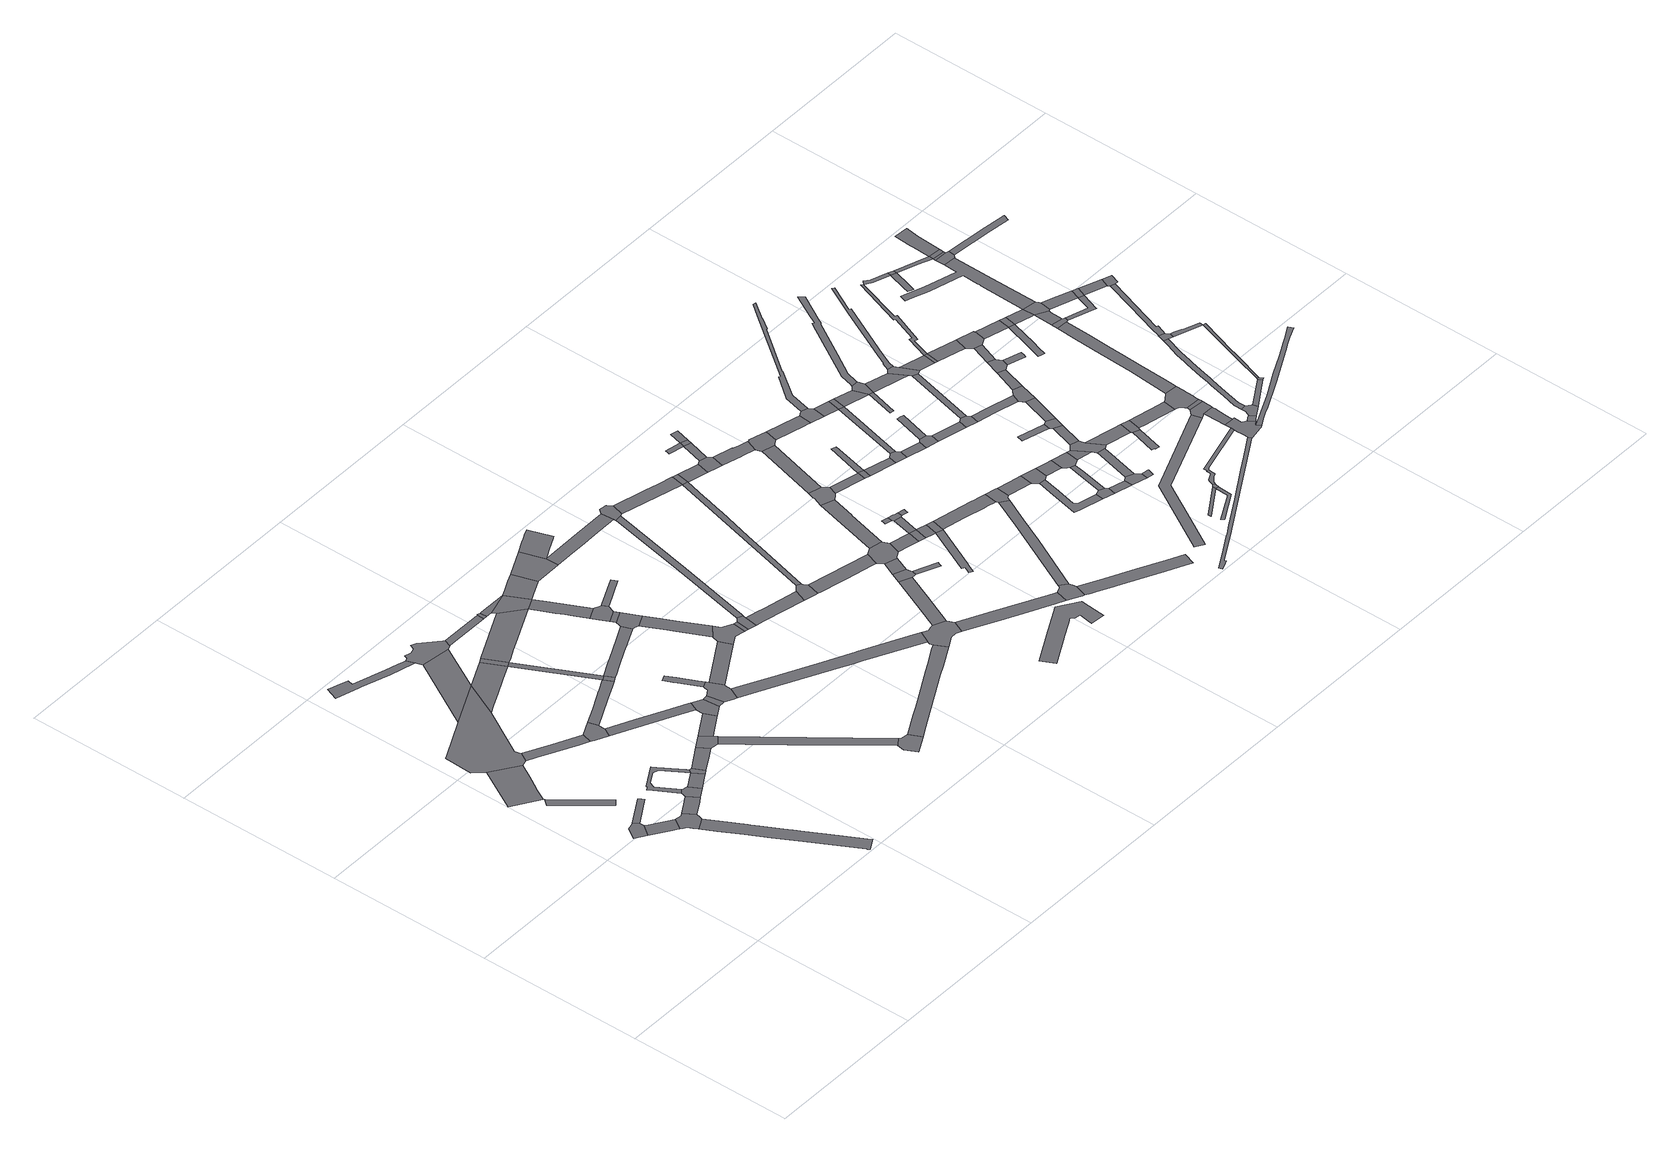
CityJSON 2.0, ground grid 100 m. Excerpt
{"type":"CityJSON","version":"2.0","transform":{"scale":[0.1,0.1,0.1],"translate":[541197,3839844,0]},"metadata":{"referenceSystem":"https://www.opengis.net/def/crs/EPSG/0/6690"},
"CityObjects":{
"road1":{"type":"Road","geometry":[{"type":"MultiSurface","lod":"1","boundaries":[[[0,1,2,3,4,5,6,7]]]}]},
"road2":{"type":"Road","attributes":{"RoadStructureAttribute.sectionType":"1"},"geometry":[{"type":"MultiSurface","lod":"1","boundaries":[[[8,9,10,6,5,11,12,13,14]]]}]},
"road3":{"type":"Road","geometry":[{"type":"MultiSurface","lod":"1","boundaries":[[[15,16,17,18,19,20,21]]]}]},
"road4":{"type":"Road","attributes":{"RoadStructureAttribute.sectionType":"1"},"geometry":[{"type":"MultiSurface","lod":"1","boundaries":[[[22,23,24,25,26]]]}]},
"road5":{"type":"Road","attributes":{"RoadStructureAttribute.sectionType":"1"},"geometry":[{"type":"MultiSurface","lod":"1","boundaries":[[[27,28,29,0,7]]]}]},
"road6":{"type":"Road","geometry":[{"type":"MultiSurface","lod":"1","boundaries":[[[30,31,32,14,13,33,34,35,36,37,38,39,40]]]}]},
"road7":{"type":"Road","attributes":{"RoadStructureAttribute.sectionType":"1"},"geometry":[{"type":"MultiSurface","lod":"1","boundaries":[[[41,42,43,44,45,46,47,48,49,50,51,37,36,52,53,54,55,56,57,58,59,60]]]}]},
"road8":{"type":"Road","attributes":{"RoadStructureAttribute.sectionType":"1"},"geometry":[{"type":"MultiSurface","lod":"1","boundaries":[[[61,62,63,30,40,64,65]]]}]},
"road9":{"type":"Road","attributes":{"RoadStructureAttribute.sectionType":"1"},"geometry":[{"type":"MultiSurface","lod":"1","boundaries":[[[66,67,68,69,70,15,21,71,72,73,74,75,76,77]]]}]},
"road10":{"type":"Road","geometry":[{"type":"MultiSurface","lod":"1","boundaries":[[[78,79,80,81,82,83,84,61,65,85,86]]]}]},
"road11":{"type":"Road","attributes":{"RoadStructureAttribute.sectionType":"1"},"geometry":[{"type":"MultiSurface","lod":"1","boundaries":[[[87,88,89,90,91,92,93,94,95,82,81,96,97,98,99,100,101,102]]]}]},
"road12":{"type":"Road","attributes":{"RoadStructureAttribute.sectionType":"1"},"geometry":[{"type":"MultiSurface","lod":"1","boundaries":[[[103,73,72,104,105,106,107,108]]]}]},
"road13":{"type":"Road","attributes":{"RoadStructureAttribute.sectionType":"1"},"geometry":[{"type":"MultiSurface","lod":"1","boundaries":[[[101,86,85,109,110,111]]]}]},
"road14":{"type":"Road","geometry":[{"type":"MultiSurface","lod":"1","boundaries":[[[102,101,111,112,113]]]}]},
"road15":{"type":"Road","attributes":{"RoadStructureAttribute.sectionType":"1"},"geometry":[{"type":"MultiSurface","lod":"1","boundaries":[[[114,115,116,117,118,119,120,121,122,123,124,125,126,127,128,129]]]}]},
"road16":{"type":"Road","geometry":[{"type":"MultiSurface","lod":"1","boundaries":[[[130,108,107,131,132,133,134,135,136]]]}]},
"road17":{"type":"Road","attributes":{"RoadStructureAttribute.sectionType":"1"},"geometry":[{"type":"MultiSurface","lod":"1","boundaries":[[[137,113,112,138,139]]]}]},
"road18":{"type":"Road","geometry":[{"type":"MultiSurface","lod":"1","boundaries":[[[140,67,66,141,142]]]}]},
"road19":{"type":"Road","attributes":{"RoadStructureAttribute.sectionType":"1"},"geometry":[{"type":"MultiSurface","lod":"1","boundaries":[[[143,66,77,144,145,146,147]]]}]},
"road20":{"type":"Road","geometry":[{"type":"MultiSurface","lod":"1","boundaries":[[[148,137,139,149,150,151,152,153]]]}]},
"road21":{"type":"Road","attributes":{"RoadStructureAttribute.sectionType":"1"},"geometry":[{"type":"MultiSurface","lod":"1","boundaries":[[[154,155,156,133,132,157,158,159,160,161]]]}]},
"road22":{"type":"Road","attributes":{"RoadStructureAttribute.sectionType":"1"},"geometry":[{"type":"MultiSurface","lod":"1","boundaries":[[[162,163,164,165,166,167,130,136,168,169,170,171]]]}]},
"road23":{"type":"Road","geometry":[{"type":"MultiSurface","lod":"1","boundaries":[[[172,173,174,175,176,129,128,140,142,177,178,179,180]]]}]},
"road24":{"type":"Road","attributes":{"RoadStructureAttribute.sectionType":"1"},"geometry":[{"type":"MultiSurface","lod":"1","boundaries":[[[181,182,183,148,153,184,185,186]]]}]},
"road25":{"type":"Road","geometry":[{"type":"MultiSurface","lod":"1","boundaries":[[[187,143,147,188]]]}]},
"road26":{"type":"Road","attributes":{"RoadStructureAttribute.sectionType":"1"},"geometry":[{"type":"MultiSurface","lod":"1","boundaries":[[[189,190,191,192,152,151,193,194,195,196,197,198,199]]]}]},
"road27":{"type":"Road","attributes":{"RoadStructureAttribute.sectionType":"1"},"geometry":[{"type":"MultiSurface","lod":"1","boundaries":[[[188,147,162,200]]]}]},
"road28":{"type":"Road","geometry":[{"type":"MultiSurface","lod":"1","boundaries":[[[161,160,181,186,201,202]]]}]},
"road29":{"type":"Road","geometry":[{"type":"MultiSurface","lod":"1","boundaries":[[[200,162,171,203]]]}]},
"road30":{"type":"Road","attributes":{"RoadStructureAttribute.sectionType":"1"},"geometry":[{"type":"MultiSurface","lod":"1","boundaries":[[[204,202,201,205]]]}]},
"road31":{"type":"Road","attributes":{"RoadStructureAttribute.sectionType":"1"},"geometry":[{"type":"MultiSurface","lod":"1","boundaries":[[[206,207,208,178,177,209,210,211]]]}]},
"road32":{"type":"Road","attributes":{"RoadStructureAttribute.sectionType":"1"},"geometry":[{"type":"MultiSurface","lod":"1","boundaries":[[[212,187,188,213,214,215,216,217,218]]]}]},
"road33":{"type":"Road","geometry":[{"type":"MultiSurface","lod":"1","boundaries":[[[219,220,221,222,223,204,205,224,225,226,227,228,229]]]}]},
"road34":{"type":"Road","attributes":{"RoadStructureAttribute.sectionType":"1"},"geometry":[{"type":"MultiSurface","lod":"1","boundaries":[[[230,231,232,233,234,235,236,221,220]]]}]},
"road35":{"type":"Road","geometry":[{"type":"MultiSurface","lod":"1","boundaries":[[[237,238,199,198,239,240,241,242,243]]]}]},
"road36":{"type":"Road","geometry":[{"type":"MultiSurface","lod":"1","boundaries":[[[244,211,210,245,246]]]}]},
"road37":{"type":"Road","attributes":{"RoadStructureAttribute.sectionType":"1"},"geometry":[{"type":"MultiSurface","lod":"1","boundaries":[[[247,248,249,250,251,200,203,252,253,254,255,256,257]]]}]},
"road38":{"type":"Road","attributes":{"RoadStructureAttribute.sectionType":"1"},"geometry":[{"type":"MultiSurface","lod":"1","boundaries":[[[258,246,245,259,260]]]}]},
"road39":{"type":"Road","attributes":{"RoadStructureAttribute.sectionType":"1"},"geometry":[{"type":"MultiSurface","lod":"1","boundaries":[[[261,229,228,262]]]}]},
"road40":{"type":"Road","geometry":[{"type":"MultiSurface","lod":"1","boundaries":[[[260,259,212,218,263]]]}]},
"road41":{"type":"Road","attributes":{"RoadStructureAttribute.sectionType":"1"},"geometry":[{"type":"MultiSurface","lod":"1","boundaries":[[[264,263,218,265,266,267,268,269,270]]]}]},
"road42":{"type":"Road","geometry":[{"type":"MultiSurface","lod":"1","boundaries":[[[271,270,269,272,273,274,275,276]]]}]},
"road43":{"type":"Road","attributes":{"RoadStructureAttribute.sectionType":"1"},"geometry":[{"type":"MultiSurface","lod":"1","boundaries":[[[274,273,277,278]]]}]},
"road44":{"type":"Road","geometry":[{"type":"MultiSurface","lod":"1","boundaries":[[[279,280,278,277,281,247,257,282,283,284]]]}]},
"road45":{"type":"Road","attributes":{"RoadStructureAttribute.sectionType":"1"},"geometry":[{"type":"MultiSurface","lod":"1","boundaries":[[[285,286,287,260,263,288,289]]]}]},
"road46":{"type":"Road","attributes":{"RoadStructureAttribute.sectionType":"1"},"geometry":[{"type":"MultiSurface","lod":"1","boundaries":[[[290,291,284,283,292,293,294,295,296]]]}]},
"road47":{"type":"Road","attributes":{"RoadStructureAttribute.sectionType":"1"},"geometry":[{"type":"MultiSurface","lod":"1","boundaries":[[[297,298,299,300,301,302,303,226,225,304,305,306,307,308,309,310]]]}]},
"road48":{"type":"Road","attributes":{"RoadStructureAttribute.sectionType":"1"},"geometry":[{"type":"MultiSurface","lod":"1","boundaries":[[[311,312,313,314,315,316,317,243,242,318,319,320,321]]]}]},
"road49":{"type":"Road","geometry":[{"type":"MultiSurface","lod":"1","boundaries":[[[322,296,295,261,262,323,324,325]]]}]},
"road50":{"type":"Road","attributes":{"RoadStructureAttribute.sectionType":"1"},"geometry":[{"type":"MultiSurface","lod":"1","boundaries":[[[326,327,328,329,330,276,275]]]}]},
"road51":{"type":"Road","attributes":{"RoadStructureAttribute.sectionType":"1"},"geometry":[{"type":"MultiSurface","lod":"1","boundaries":[[[325,324,331,332]]]}]},
"road52":{"type":"Road","geometry":[{"type":"MultiSurface","lod":"1","boundaries":[[[333,285,289,334,335]]]}]},
"road53":{"type":"Road","geometry":[{"type":"MultiSurface","lod":"1","boundaries":[[[336,337,332,331,338,339,340]]]}]},
"road54":{"type":"Road","attributes":{"RoadStructureAttribute.sectionType":"1"},"geometry":[{"type":"MultiSurface","lod":"1","boundaries":[[[341,342,343,344,333,335,345,346,347,348,349]]]}]},
"road55":{"type":"Road","attributes":{"RoadStructureAttribute.sectionType":"1"},"geometry":[{"type":"MultiSurface","lod":"1","boundaries":[[[350,351,352,339,338,353,354,355]]]}]},
"road56":{"type":"Road","attributes":{"RoadStructureAttribute.sectionType":"1"},"geometry":[{"type":"MultiSurface","lod":"1","boundaries":[[[356,357,358,359,360,361,362,336,340]]]}]},
"road57":{"type":"Road","attributes":{"RoadStructureAttribute.sectionType":"1"},"geometry":[{"type":"MultiSurface","lod":"1","boundaries":[[[363,364,365,335,334,366,367,368,369,370,371,372]]]}]},
"road58":{"type":"Road","geometry":[{"type":"MultiSurface","lod":"1","boundaries":[[[373,374,310,309,375,311,321,376,377,378,379,380,381,382]]]}]},
"road59":{"type":"Road","geometry":[{"type":"MultiSurface","lod":"1","boundaries":[[[383,355,354,384,385,386,387,388]]]}]},
"road60":{"type":"Road","attributes":{"RoadStructureAttribute.sectionType":"1"},"geometry":[{"type":"MultiSurface","lod":"1","boundaries":[[[389,390,382,381,391,392]]]}]},
"road61":{"type":"Road","geometry":[{"type":"MultiSurface","lod":"1","boundaries":[[[393,363,372,394,360,359,395,396,397,398,399,400]]]}]},
"road62":{"type":"Road","attributes":{"RoadStructureAttribute.sectionType":"1"},"geometry":[{"type":"MultiSurface","lod":"1","boundaries":[[[386,385,401,402,403,404,405,406,407,408,409,410,411,412]]]}]},
"road63":{"type":"Road","attributes":{"RoadStructureAttribute.sectionType":"1"},"geometry":[{"type":"MultiSurface","lod":"1","boundaries":[[[413,414,415,416,417,418,419,420,421,422,423,424,425,426,427,428]]]}]},
"road64":{"type":"Road","attributes":{"RoadStructureAttribute.sectionType":"1"},"geometry":[{"type":"MultiSurface","lod":"1","boundaries":[[[429,430,431,432,380,379,433,434,435,436,437,438]]]}]},
"road65":{"type":"Road","attributes":{"RoadStructureAttribute.sectionType":"1"},"geometry":[{"type":"MultiSurface","lod":"1","boundaries":[[[439,440,441,383,388,442,443,444,445,446,447,448]]]}]},
"road66":{"type":"Road","geometry":[{"type":"MultiSurface","lod":"1","boundaries":[[[449,389,392,450,451,452,453,454]]]}]},
"road67":{"type":"Road","attributes":{"RoadStructureAttribute.sectionType":"1"},"geometry":[{"type":"MultiSurface","lod":"1","boundaries":[[[455,449,454,456]]]}]},
"road68":{"type":"Road","attributes":{"RoadStructureAttribute.sectionType":"1"},"geometry":[{"type":"MultiSurface","lod":"1","boundaries":[[[457,458,459,397,396,460,461,439,462]]]}]},
"road69":{"type":"Road","geometry":[{"type":"MultiSurface","lod":"1","boundaries":[[[463,464,465,452,451]]]}]},
"road70":{"type":"Road","geometry":[{"type":"MultiSurface","lod":"1","boundaries":[[[466,412,411,455,456,467,468,469,470,471]]]}]},
"road71":{"type":"Road","geometry":[{"type":"MultiSurface","lod":"1","boundaries":[[[472,473,474,438,437,475,476,477,478,479,480,481]]]}]},
"road72":{"type":"Road","attributes":{"RoadStructureAttribute.sectionType":"1"},"geometry":[{"type":"MultiSurface","lod":"1","boundaries":[[[470,469,482,483,484]]]}]},
"road73":{"type":"Road","geometry":[{"type":"MultiSurface","lod":"1","boundaries":[[[485,462,439,448,486]]]}]},
"road74":{"type":"Road","attributes":{"RoadStructureAttribute.sectionType":"1"},"geometry":[{"type":"MultiSurface","lod":"1","boundaries":[[[487,466,471,488,489,490]]]}]},
"road75":{"type":"Road","attributes":{"RoadStructureAttribute.sectionType":"1"},"geometry":[{"type":"MultiSurface","lod":"1","boundaries":[[[491,492,493,494,495,496,497,498,499,500,501,502]]]}]},
"road76":{"type":"Road","geometry":[{"type":"MultiSurface","lod":"1","boundaries":[[[484,483,503,504,505]]]}]},
"road77":{"type":"Road","attributes":{"RoadStructureAttribute.sectionType":"1"},"geometry":[{"type":"MultiSurface","lod":"1","boundaries":[[[486,448,506,507,508]]]}]},
"road78":{"type":"Road","geometry":[{"type":"MultiSurface","lod":"1","boundaries":[[[509,510,511,512,513,514]]]}]},
"road79":{"type":"Road","attributes":{"RoadStructureAttribute.sectionType":"1"},"geometry":[{"type":"MultiSurface","lod":"1","boundaries":[[[515,505,504,516,491,517]]]}]},
"road80":{"type":"Road","attributes":{"RoadStructureAttribute.sectionType":"1"},"geometry":[{"type":"MultiSurface","lod":"1","boundaries":[[[518,484,505,519]]]}]},
"road81":{"type":"Road","geometry":[{"type":"MultiSurface","lod":"1","boundaries":[[[520,521,514,513,518,519,522,523,524]]]}]},
"road82":{"type":"Road","geometry":[{"type":"MultiSurface","lod":"1","boundaries":[[[517,491,502,525,526]]]}]},
"road83":{"type":"Road","geometry":[{"type":"MultiSurface","lod":"1","boundaries":[[[527,528,508,507,529,530,531,532,533]]]}]},
"road84":{"type":"Road","geometry":[{"type":"MultiSurface","lod":"1","boundaries":[[[534,535,536,537,538,487,490,539,540,541,542,543,544]]]}]},
"road85":{"type":"Road","geometry":[{"type":"MultiSurface","lod":"1","boundaries":[[[545,546,547,524,523]]]}]},
"road86":{"type":"Road","attributes":{"RoadStructureAttribute.sectionType":"1"},"geometry":[{"type":"MultiSurface","lod":"1","boundaries":[[[548,549,550,551,479,478,552,553,554,555,556,557,558,559,560]]]}]},
"road87":{"type":"Road","geometry":[{"type":"MultiSurface","lod":"1","boundaries":[[[561,562,563,564,565]]]}]},
"road88":{"type":"Road","attributes":{"RoadStructureAttribute.sectionType":"1"},"geometry":[{"type":"MultiSurface","lod":"1","boundaries":[[[564,566,527,533,567]]]}]},
"road89":{"type":"Road","attributes":{"RoadStructureAttribute.sectionType":"1"},"geometry":[{"type":"MultiSurface","lod":"1","boundaries":[[[568,569,472,481,570,571,572]]]}]},
"road90":{"type":"Road","geometry":[{"type":"MultiSurface","lod":"1","boundaries":[[[565,564,567,573]]]}]},
"road91":{"type":"Road","attributes":{"RoadStructureAttribute.sectionType":"1"},"geometry":[{"type":"MultiSurface","lod":"1","boundaries":[[[574,534,544,575]]]}]},
"road92":{"type":"Road","attributes":{"RoadStructureAttribute.sectionType":"1"},"geometry":[{"type":"MultiSurface","lod":"1","boundaries":[[[576,577,578,579,531,530,580,581,582,583,584]]]}]},
"road93":{"type":"Road","attributes":{"RoadStructureAttribute.sectionType":"1"},"geometry":[{"type":"MultiSurface","lod":"1","boundaries":[[[585,541,540,586,587]]]}]},
"road94":{"type":"Road","attributes":{"RoadStructureAttribute.sectionType":"1"},"geometry":[{"type":"MultiSurface","lod":"1","boundaries":[[[588,565,573,589]]]}]},
"road95":{"type":"Road","attributes":{"RoadStructureAttribute.sectionType":"1"},"geometry":[{"type":"MultiSurface","lod":"1","boundaries":[[[590,591,592,526,525,593,594,595,596,597,598]]]}]},
"road96":{"type":"Road","geometry":[{"type":"MultiSurface","lod":"1","boundaries":[[[587,586,599,600]]]}]},
"road97":{"type":"Road","geometry":[{"type":"MultiSurface","lod":"1","boundaries":[[[601,602,603,584,583,574,575,604,605,606]]]}]},
"road98":{"type":"Road","geometry":[{"type":"MultiSurface","lod":"1","boundaries":[[[607,608,609,610,587,600]]]}]},
"road99":{"type":"Road","attributes":{"RoadStructureAttribute.sectionType":"1"},"geometry":[{"type":"MultiSurface","lod":"1","boundaries":[[[600,599,611,612]]]}]},
"road100":{"type":"Road","geometry":[{"type":"MultiSurface","lod":"1","boundaries":[[[613,598,597,614,568,572,615,616,617,618]]]}]},
"road101":{"type":"Road","attributes":{"RoadStructureAttribute.sectionType":"1"},"geometry":[{"type":"MultiSurface","lod":"1","boundaries":[[[619,606,605,620,621,622,623]]]}]},
"road102":{"type":"Road","geometry":[{"type":"MultiSurface","lod":"1","boundaries":[[[624,625,612,611,626,627,628,629]]]}]},
"road103":{"type":"Road","attributes":{"RoadStructureAttribute.sectionType":"1"},"geometry":[{"type":"MultiSurface","lod":"1","boundaries":[[[630,618,617,631,632,633,634]]]}]},
"road104":{"type":"Road","attributes":{"RoadStructureAttribute.sectionType":"1"},"geometry":[{"type":"MultiSurface","lod":"1","boundaries":[[[635,636,637,638,639,640,641,642,643,644,645]]]}]},
"road105":{"type":"Road","attributes":{"RoadStructureAttribute.sectionType":"1"},"geometry":[{"type":"MultiSurface","lod":"1","boundaries":[[[627,626,646,647]]]}]},
"road106":{"type":"Road","geometry":[{"type":"MultiSurface","lod":"1","boundaries":[[[634,633,635,645,648,649]]]}]},
"road107":{"type":"Road","geometry":[{"type":"MultiSurface","lod":"1","boundaries":[[[650,651,623,622,652,653,654]]]}]},
"road108":{"type":"Road","attributes":{"RoadStructureAttribute.sectionType":"1"},"geometry":[{"type":"MultiSurface","lod":"1","boundaries":[[[655,624,629,656]]]}]},
"road109":{"type":"Road","geometry":[{"type":"MultiSurface","lod":"1","boundaries":[[[657,640,639,658,659,660]]]}]},
"road110":{"type":"Road","geometry":[{"type":"MultiSurface","lod":"1","boundaries":[[[661,647,646,662,663,664]]]}]},
"road111":{"type":"Road","attributes":{"RoadStructureAttribute.sectionType":"1"},"geometry":[{"type":"MultiSurface","lod":"1","boundaries":[[[653,652,655,665]]]}]},
"road112":{"type":"Road","attributes":{"RoadStructureAttribute.sectionType":"1"},"geometry":[{"type":"MultiSurface","lod":"1","boundaries":[[[666,649,648,667,668]]]}]},
"road113":{"type":"Road","attributes":{"RoadStructureAttribute.sectionType":"1"},"geometry":[{"type":"MultiSurface","lod":"1","boundaries":[[[659,658,669,670]]]}]},
"road114":{"type":"Road","attributes":{"RoadStructureAttribute.sectionType":"1"},"geometry":[{"type":"MultiSurface","lod":"1","boundaries":[[[671,672,657,660,673,674]]]}]},
"road115":{"type":"Road","geometry":[{"type":"MultiSurface","lod":"1","boundaries":[[[675,676,677,661,664]]]}]},
"road116":{"type":"Road","geometry":[{"type":"MultiSurface","lod":"1","boundaries":[[[665,655,656,678]]]}]},
"road117":{"type":"Road","attributes":{"RoadStructureAttribute.sectionType":"1"},"geometry":[{"type":"MultiSurface","lod":"1","boundaries":[[[663,662,679,680]]]}]},
"road118":{"type":"Road","geometry":[{"type":"MultiSurface","lod":"1","boundaries":[[[681,682,683,684]]]}]},
"road119":{"type":"Road","attributes":{"RoadStructureAttribute.sectionType":"1"},"geometry":[{"type":"MultiSurface","lod":"1","boundaries":[[[684,685,686,687,688,689]]]}]},
"road120":{"type":"Road","geometry":[{"type":"MultiSurface","lod":"1","boundaries":[[[668,667,690,671,674,691,692]]]}]},
"road121":{"type":"Road","geometry":[{"type":"MultiSurface","lod":"1","boundaries":[[[693,670,669,694,695,696,697]]]}]},
"road122":{"type":"Road","attributes":{"RoadStructureAttribute.sectionType":"1"},"geometry":[{"type":"MultiSurface","lod":"1","boundaries":[[[698,699,700,701,702,703,704,705,706,707,708,709,710,711,712,713,714,715,716,717]]]}]},
"road123":{"type":"Road","attributes":{"RoadStructureAttribute.sectionType":"1"},"geometry":[{"type":"MultiSurface","lod":"1","boundaries":[[[678,656,718,719,720]]]}]},
"road124":{"type":"Road","geometry":[{"type":"MultiSurface","lod":"1","boundaries":[[[719,721,722,723]]]}]},
"road125":{"type":"Road","geometry":[{"type":"MultiSurface","lod":"1","boundaries":[[[724,725,726,727,696,695]]]}]},
"road126":{"type":"Road","attributes":{"RoadStructureAttribute.sectionType":"1"},"geometry":[{"type":"MultiSurface","lod":"1","boundaries":[[[728,729,693,697,730,731,732]]]}]},
"road127":{"type":"Road","geometry":[{"type":"MultiSurface","lod":"1","boundaries":[[[733,734,692,691,735,736,737]]]}]},
"road128":{"type":"Road","geometry":[{"type":"MultiSurface","lod":"1","boundaries":[[[738,739,680,679,740,741,742]]]}]},
"road129":{"type":"Road","attributes":{"RoadStructureAttribute.sectionType":"1"},"geometry":[{"type":"MultiSurface","lod":"1","boundaries":[[[743,744,745,746,747,748,749,750]]]}]},
"road130":{"type":"Road","geometry":[{"type":"MultiSurface","lod":"1","boundaries":[[[751,681,684,689,752]]]}]},
"road131":{"type":"Road","geometry":[{"type":"MultiSurface","lod":"1","boundaries":[[[753,754,720,719,723,755]]]}]},
"road132":{"type":"Road","geometry":[{"type":"MultiSurface","lod":"1","boundaries":[[[756,757,758,759]]]}]},
"road133":{"type":"Road","geometry":[{"type":"MultiSurface","lod":"1","boundaries":[[[760,737,736,761,728,732,762,763,764]]]}]},
"road134":{"type":"Road","attributes":{"RoadStructureAttribute.sectionType":"1"},"geometry":[{"type":"MultiSurface","lod":"1","boundaries":[[[765,766,767,768,769,770,650,654,771,772,773,774,775,776,777,778,779,780]]]}]},
"road135":{"type":"Road","attributes":{"RoadStructureAttribute.sectionType":"1"},"geometry":[{"type":"MultiSurface","lod":"1","boundaries":[[[781,760,764,782]]]}]},
"road136":{"type":"Road","attributes":{"RoadStructureAttribute.sectionType":"1"},"geometry":[{"type":"MultiSurface","lod":"1","boundaries":[[[783,784,738,742,785]]]}]},
"road137":{"type":"Road","attributes":{"RoadStructureAttribute.sectionType":"1"},"geometry":[{"type":"MultiSurface","lod":"1","boundaries":[[[786,787,755,723,788,789,790,791,792]]]}]},
"road138":{"type":"Road","attributes":{"RoadStructureAttribute.sectionType":"1"},"geometry":[{"type":"MultiSurface","lod":"1","boundaries":[[[793,741,740,794,795,796]]]}]},
"road139":{"type":"Road","geometry":[{"type":"MultiSurface","lod":"1","boundaries":[[[797,759,758,781,782,798]]]}]},
"road140":{"type":"Road","attributes":{"RoadStructureAttribute.sectionType":"1"},"geometry":[{"type":"MultiSurface","lod":"1","boundaries":[[[799,800,763,762,801,802]]]}]},
"road141":{"type":"Road","geometry":[{"type":"MultiSurface","lod":"1","boundaries":[[[803,804,805,806,807,808,809]]]}]},
"road142":{"type":"Road","attributes":{"RoadStructureAttribute.sectionType":"1"},"geometry":[{"type":"MultiSurface","lod":"1","boundaries":[[[810,797,798,811]]]}]},
"road143":{"type":"Road","geometry":[{"type":"MultiSurface","lod":"1","boundaries":[[[812,792,791,783,785,813,814,815,816,817,818]]]}]},
"road144":{"type":"Road","attributes":{"RoadStructureAttribute.sectionType":"1"},"geometry":[{"type":"MultiSurface","lod":"1","boundaries":[[[819,820,821,822,823,824,825,826,827,828,751,752,829,830,831,832,833,834,835]]]}]},
"road145":{"type":"Road","geometry":[{"type":"MultiSurface","lod":"1","boundaries":[[[802,801,836,803,809,837,838,839]]]}]},
"road146":{"type":"Road","geometry":[{"type":"MultiSurface","lod":"1","boundaries":[[[840,841,842,796,795,843,844,810,811,845]]]}]},
"road147":{"type":"Road","attributes":{"RoadStructureAttribute.sectionType":"1"},"geometry":[{"type":"MultiSurface","lod":"1","boundaries":[[[846,847,848,849,850,851,852,853,854,754,753,855,856,857,858,859,860,861,862,863,864]]]}]},
"road148":{"type":"Road","attributes":{"RoadStructureAttribute.sectionType":"1"},"geometry":[{"type":"MultiSurface","lod":"1","boundaries":[[[865,816,815,866,867]]]}]},
"road149":{"type":"Road","attributes":{"RoadStructureAttribute.sectionType":"1"},"geometry":[{"type":"MultiSurface","lod":"1","boundaries":[[[868,840,845,869]]]}]},
"road150":{"type":"Road","geometry":[{"type":"MultiSurface","lod":"1","boundaries":[[[867,866,870,871]]]}]},
"road151":{"type":"Road","attributes":{"RoadStructureAttribute.sectionType":"1"},"geometry":[{"type":"MultiSurface","lod":"1","boundaries":[[[872,873,839,838,874,875,876,877]]]}]},
"road152":{"type":"Road","attributes":{"RoadStructureAttribute.sectionType":"1"},"geometry":[{"type":"MultiSurface","lod":"1","boundaries":[[[878,879,880,881,882,883,884,812,818,885,886,887,888,889,890,891]]]}]},
"road153":{"type":"Road","geometry":[{"type":"MultiSurface","lod":"1","boundaries":[[[892,868,869,893,894,895]]]}]},
"road154":{"type":"Road","attributes":{"RoadStructureAttribute.sectionType":"1"},"geometry":[{"type":"MultiSurface","lod":"1","boundaries":[[[896,871,870,897,898]]]}]},
"road155":{"type":"Road","geometry":[{"type":"MultiSurface","lod":"1","boundaries":[[[899,819,835,900,901,902,698,717,903,904,905,906,907,908,909,910,911,912,913,914,915,916]]]}]},
"road156":{"type":"Road","attributes":{"RoadStructureAttribute.sectionType":"1"},"geometry":[{"type":"MultiSurface","lod":"1","boundaries":[[[917,892,895,918]]]}]},
"road157":{"type":"Road","attributes":{"RoadStructureAttribute.sectionType":"1"},"geometry":[{"type":"MultiSurface","lod":"1","boundaries":[[[919,920,899,916,921,922,923]]]}]},
"road158":{"type":"Road","geometry":[{"type":"MultiSurface","lod":"1","boundaries":[[[924,925,743,750,926,927,919,923,928,929]]]}]},
"road159":{"type":"Road","geometry":[{"type":"MultiSurface","lod":"1","boundaries":[[[930,931,932,894,893]]]}]},
"road160":{"type":"Road","attributes":{"RoadStructureAttribute.sectionType":"1"},"geometry":[{"type":"MultiSurface","lod":"1","boundaries":[[[933,924,929,934,935]]]}]},
"road161":{"type":"Road","geometry":[{"type":"MultiSurface","lod":"1","boundaries":[[[936,937,877,876,938,939,933,935,940,941,942,943,944]]]}]},
"road162":{"type":"Road","attributes":{"RoadStructureAttribute.sectionType":"1"},"geometry":[{"type":"MultiSurface","lod":"1","boundaries":[[[945,946,912,911,947,948]]]}]},
"road163":{"type":"Road","attributes":{"RoadStructureAttribute.sectionType":"1"},"geometry":[{"type":"MultiSurface","lod":"1","boundaries":[[[949,950,951,952,953,867,871,954,955,956,957,958]]]}]},
"road164":{"type":"Road","geometry":[{"type":"MultiSurface","lod":"1","boundaries":[[[959,960,898,897,961,962,917,918,963,964,965,966]]]}]},
"road165":{"type":"Road","geometry":[{"type":"MultiSurface","lod":"1","boundaries":[[[967,968,969,970,945,948,971,972]]]}]},
"road166":{"type":"Road","attributes":{"RoadStructureAttribute.sectionType":"1"},"geometry":[{"type":"MultiSurface","lod":"1","boundaries":[[[973,974,975,976,977,978,979,980,981]]]}]},
"road167":{"type":"Road","attributes":{"RoadStructureAttribute.sectionType":"1"},"geometry":[{"type":"MultiSurface","lod":"1","boundaries":[[[966,965,973,982]]]}]},
"road168":{"type":"Road","attributes":{"RoadStructureAttribute.sectionType":"1"},"geometry":[{"type":"MultiSurface","lod":"1","boundaries":[[[983,984,985,986,987,936,944,988,989,990,991,992,993,994,995]]]}]},
"road169":{"type":"Road","attributes":{"RoadStructureAttribute.sectionType":"1"},"geometry":[{"type":"MultiSurface","lod":"1","boundaries":[[[996,972,971,997,998]]]}]},
"road170":{"type":"Road","geometry":[{"type":"MultiSurface","lod":"1","boundaries":[[[982,973,981,999]]]}]},
"road171":{"type":"Road","attributes":{"RoadStructureAttribute.sectionType":"1"},"geometry":[{"type":"MultiSurface","lod":"1","boundaries":[[[1000,1001,1002,1003,1004,1005,1006,1007,1008,1009,1010,969,968,1011,1012,1013,1014,1015,1016,1017,1018,1019]]]}]},
"road172":{"type":"Road","attributes":{"RoadStructureAttribute.sectionType":"1"},"geometry":[{"type":"MultiSurface","lod":"1","boundaries":[[[1020,1021,958,1022,1023,1024,1025,1026]]]}]},
"road173":{"type":"Road","attributes":{"RoadStructureAttribute.sectionType":"1"},"geometry":[{"type":"MultiSurface","lod":"1","boundaries":[[[999,981,1027,1028,1029,1030]]]}]},
"road174":{"type":"Road","geometry":[{"type":"MultiSurface","lod":"1","boundaries":[[[1025,1031,1032,1033,1034,1035,1036]]]}]},
"road175":{"type":"Road","attributes":{"RoadStructureAttribute.sectionType":"1"},"geometry":[{"type":"MultiSurface","lod":"1","boundaries":[[[1037,1038,1039,1040,1041,1042,1043,1044,1045,1046,1047,1048,1049,1030,1050,1051,1052,1053,1054]]]}]},
"road176":{"type":"Road","geometry":[{"type":"MultiSurface","lod":"1","boundaries":[[[1055,996,998,1056,1057]]]}]},
"road177":{"type":"Road","geometry":[{"type":"MultiSurface","lod":"1","boundaries":[[[1058,983,995,1059,1060,1061,1062]]]}]},
"road178":{"type":"Road","attributes":{"RoadStructureAttribute.sectionType":"1"},"geometry":[{"type":"MultiSurface","lod":"1","boundaries":[[[1029,1063,1058,1062,1064,1065,1066,1067]]]}]},
"road179":{"type":"Road","geometry":[{"type":"MultiSurface","lod":"1","boundaries":[[[1026,1025,1036,1068]]]}]},
"road180":{"type":"Road","attributes":{"RoadStructureAttribute.sectionType":"1"},"geometry":[{"type":"MultiSurface","lod":"1","boundaries":[[[1069,1070,1071,1072,1073,1074,1075,1076,1077,908,907,1078,1079,1080,1081,1082,1083,1084,1085,1086]]]}]},
"road181":{"type":"Road","geometry":[{"type":"MultiSurface","lod":"1","boundaries":[[[1030,1029,1067,1087,1088,1089,1090,1091,1092,1050]]]}]},
"road182":{"type":"Road","geometry":[{"type":"MultiSurface","lod":"1","boundaries":[[[1093,1000,1019,1094,1095,1096]]]}]},
"road183":{"type":"Road","attributes":{"RoadStructureAttribute.sectionType":"1"},"geometry":[{"type":"MultiSurface","lod":"1","boundaries":[[[1097,1068,1036,1098,1099,1100]]]}]},
"road184":{"type":"Road","attributes":{"RoadStructureAttribute.sectionType":"1"},"geometry":[{"type":"MultiSurface","lod":"1","boundaries":[[[1101,1102,1060,1059,1103,1104,1105]]]}]},
"road185":{"type":"Road","attributes":{"RoadStructureAttribute.sectionType":"1"},"geometry":[{"type":"MultiSurface","lod":"1","boundaries":[[[1106,1107,1108,1109,1110,1055,1057,1111,1112,1113,1114,1115,1116]]]}]},
"road186":{"type":"Road","attributes":{"RoadStructureAttribute.sectionType":"1"},"geometry":[{"type":"MultiSurface","lod":"1","boundaries":[[[1117,1090,1089,1118,1101,1119]]]}]},
"road187":{"type":"Road","attributes":{"RoadStructureAttribute.sectionType":"1"},"geometry":[{"type":"MultiSurface","lod":"1","boundaries":[[[1120,1121,1122,1095,1094,1123,1106,1124]]]}]},
"road188":{"type":"Road","attributes":{"RoadStructureAttribute.sectionType":"1"},"geometry":[{"type":"MultiSurface","lod":"1","boundaries":[[[1125,1126,1127,1128,1093,1096,1129,1130,1131,1132]]]}]},
"road189":{"type":"Road","geometry":[{"type":"MultiSurface","lod":"1","boundaries":[[[1133,1054,1053,1134,1135,1136]]]}]},
"road190":{"type":"Road","geometry":[{"type":"MultiSurface","lod":"1","boundaries":[[[1099,1133,1136,1137]]]}]},
"road191":{"type":"Road","geometry":[{"type":"MultiSurface","lod":"1","boundaries":[[[1119,1101,1105,1138]]]}]},
"road192":{"type":"Road","attributes":{"RoadStructureAttribute.sectionType":"1"},"geometry":[{"type":"MultiSurface","lod":"1","boundaries":[[[1100,1099,1137,1139]]]}]},
"road193":{"type":"Road","attributes":{"RoadStructureAttribute.sectionType":"1"},"geometry":[{"type":"MultiSurface","lod":"1","boundaries":[[[1140,1141,1142,1143,1144,1145,1100,1139,1146,1147,1148,1149,1150]]]}]},
"road194":{"type":"Road","attributes":{"RoadStructureAttribute.sectionType":"1"},"geometry":[{"type":"MultiSurface","lod":"1","boundaries":[[[1138,1105,1151,1152,1153]]]}]},
"road195":{"type":"Road","geometry":[{"type":"MultiSurface","lod":"1","boundaries":[[[1153,1152,1125,1132,1154,1155]]]}]},
"road196":{"type":"Road","attributes":{"RoadStructureAttribute.sectionType":"1"},"geometry":[{"type":"MultiSurface","lod":"1","boundaries":[[[1156,1135,1134,1157,1158,1159]]]}]}
},
"vertices":[
[308,1088,0],[301,1084,0],[295,1083,0],[266,1076,0],[222,1008,0],[286,966,0],[334,1031,0],[336,1059,0],
[443,958,0],[421,974,0],[345,1023,0],[399,892,0],[416,881,0],[431,871,0],[474,937,0],
[147,1923,0],[4,1665,0],[164,1563,0],[207,1642,0],[210,1647,0],[258,1730,0],[306,1814,0],
[365,1244,0],[383,1259,0],[401,1273,0],[170,1556,0],[140,1519,0],
[498,1158,0],[489,1174,0],[479,1190,0],
[533,942,0],[516,932,0],[476,937,0],[447,860,0],[464,849,0],[479,821,0],[493,796,0],[563,834,0],[571,861,0],[574,874,0],[574,875,0],
[990,60,0],[981,76,0],[878,264,0],[867,284,0],[823,363,0],[793,417,0],[770,460,0],[709,569,0],[685,612,0],[679,623,0],[638,698,0],[539,710,0],[609,584,0],[677,462,0],[757,317,0],[876,104,0],[917,26,0],[919,21,0],[926,9,0],[996,49,0],
[647,1012,0],[644,1010,0],[595,979,0],[660,927,0],[690,946,0],
[625,2418,0],[358,2287,0],[128,2171,0],[99,2157,0],[91,1985,0],[344,1827,0],[345,1826,0],[375,1882,0],[374,1885,0],[366,1921,0],[407,1992,0],[524,2204,0],
[714,1052,0],[713,1053,0],[683,1059,0],[679,1060,0],[655,1043,0],[656,1040,0],[652,1027,0],[752,985,0],[715,1052,0],
[815,1144,0],[815,1145,0],[729,1273,0],[714,1297,0],[582,1218,0],[586,1211,0],[563,1199,0],[567,1192,0],[568,1190,0],[603,1184,0],[615,1220,0],[685,1261,0],[720,1250,0],[795,1134,0],[810,1109,0],[825,1130,0],
[532,1803,0],[400,1799,0],[438,1781,0],[620,1692,0],[673,1667,0],[690,1727,0],
[823,1029,0],[836,1037,0],[850,1046,0],
[875,1061,0],[840,1126,0],
[527,2816,0],[523,2817,0],[446,2840,0],[255,2899,0],[248,2901,0],[256,2934,0],[226,2943,0],[135,2973,0],[107,2896,0],[242,2856,0],[259,2851,0],[429,2798,0],[498,2778,0],[571,2761,0],[583,2758,0],[565,2805,0],
[782,1771,0],[696,1655,0],[772,1619,0],[798,1673,0],[799,1684,0],[800,1702,0],[801,1714,0],
[982,1215,0],[973,1121,0],[1023,1151,0],
[597,2716,0],[626,2420,0],[775,2694,0],
[797,2504,0],[573,2228,0],[658,2270,0],[767,2324,0],[863,2372,0],
[1059,1264,0],[1024,1150,0],[1060,1147,0],[1074,1145,0],[1121,1183,0],[1107,1201,0],
[1227,1463,0],[1111,1521,0],[954,1597,0],[889,1563,0],[1106,1456,0],[1200,1409,0],[1214,1402,0],[1237,1458,0],
[1091,1926,0],[1087,1924,0],[1009,1885,0],[1005,1883,0],[969,1865,0],[879,1819,0],[871,1749,0],[988,1807,0],[1086,1855,0],[1119,1872,0],
[675,2863,0],[664,2834,0],[632,2822,0],[591,2833,0],[584,2811,0],[800,2704,0],[815,2746,0],[810,2756,0],[708,2848,0],
[1212,1358,0],[1192,1346,0],[1094,1285,0],[1146,1227,0],[1232,1280,0],[1244,1287,0],
[827,2519,0],[893,2387,0],
[1403,826,0],[1372,866,0],[1255,1013,0],[1240,1032,0],[1164,1032,0],[1179,1013,0],[1297,863,0],[1340,810,0],[1404,729,0],[1652,420,0],[1698,457,0],
[1119,1940,0],
[1311,1329,0],[1300,1427,0],
[1147,1886,0],
[1333,1431,0],[1354,1331,0],
[1070,2747,0],[1016,2747,0],[826,2748,0],[808,2705,0],[1078,2705,0],[1078,2747,0],
[1153,2682,0],[896,2388,0],[923,2401,0],[982,2431,0],[1032,2455,0],[1203,2540,0],[1282,2578,0],
[1419,1496,0],[1414,1505,0],[1377,1487,0],[1375,1474,0],[1372,1455,0],[1398,1309,0],[1420,1299,0],[1454,1369,0],[1455,1412,0],[1460,1415,0],[1423,1487,0],
[1396,1542,0],[1346,1643,0],[1317,1701,0],[1300,1692,0],[1282,1684,0],[1307,1632,0],[1310,1625,0],
[1724,441,0],[1708,443,0],[1649,406,0],[1643,375,0],[1683,305,0],[1789,364,0],[1753,436,0],
[1081,2752,0],[1100,2705,0],[1100,2747,0],
[1478,2121,0],[1391,2079,0],[1245,2003,0],[1237,2001,0],[1208,1986,0],[1161,1893,0],[1230,1928,0],[1336,1982,0],[1380,2002,0],[1392,2008,0],[1502,2063,0],
[1112,2747,0],[1139,2705,0],[1281,2745,0],
[1704,1660,0],[1736,1583,0],
[1353,2613,0],
[1386,2544,0],[1325,2490,0],[1346,2447,0],[1369,2402,0],[1388,2362,0],[1425,2286,0],[1496,2321,0],
[1539,2303,0],[1448,2241,0],[1472,2192,0],[1543,2226,0],[1559,2269,0],[1540,2304,0],
[1487,2159,0],[1559,2195,0],
[1595,2122,0],[1574,2164,0],[1481,2132,0],[1515,2060,0],[1540,2054,0],[1611,2089,0],
[1436,2821,0],[1384,2796,0],[1319,2763,0],[1385,2628,0],[1485,2676,0],
[1699,1913,0],[1652,2005,0],[1564,2004,0],[1607,1919,0],[1628,1877,0],[1714,1703,0],[1778,1758,0],
[2385,911,0],[2120,1041,0],[2094,1054,0],[2089,1056,0],[1896,1151,0],[1656,1269,0],[1505,1344,0],[1470,1274,0],[1590,1215,0],[1944,1039,0],[2000,1011,0],[2054,985,0],[2385,821,0],[2420,894,0],
[2384,785,0],[2356,770,0],[2246,708,0],[2200,682,0],[1992,567,0],[1944,541,0],[1891,512,0],[1835,390,0],[2222,604,0],[2285,638,0],[2423,714,0],
[1799,1717,0],[1789,1616,0],[1852,1603,0],[1863,1684,0],
[1569,2274,0],[1745,2360,0],[1737,2377,0],[1728,2393,0],[1549,2308,0],
[1875,1598,0],[1886,1680,0],
[1600,2902,0],[1649,2679,0],[1648,2758,0],
[1909,1702,0],[1902,1695,0],[1927,1587,0],[1938,1668,0],[1942,1687,0],
[1762,2981,0],[1729,2966,0],[1693,2948,0],[1669,2936,0],[1736,2802,0],[1740,2804,0],[1743,2805,0],[1796,2832,0],[1810,2839,0],
[2057,1641,0],[2015,1651,0],[1968,1661,0],[1979,1576,0],[2234,1520,0],[2263,1596,0],
[1945,1699,0],[2045,2153,0],[2151,2669,0],[2152,2674,0],[2112,2671,0],[2007,2165,0],[1910,1706,0],
[2104,2763,0],[1969,2761,0],[1930,2761,0],[1790,2681,0],[1847,2681,0],[1898,2682,0],[1926,2682,0],[1977,2683,0],[2090,2685,0],[2108,2685,0],
[2482,880,0],[2459,875,0],[2377,802,0],[2488,750,0],[2494,751,0],[2527,753,0],[2557,738,0],[2591,810,0],[2574,852,0],[2501,883,0],
[2300,1626,0],[2305,1505,0],[2321,1501,0],[2344,1582,0],[2330,1607,0],[2325,1615,0],
[2657,1237,0],[2573,1046,0],[2659,1046,0],[2729,1206,0],
[2124,2792,0],[2111,2673,0],[2162,2680,0],[2169,2680,0],[2188,2755,0],[2187,2756,0],[2180,2768,0],[2169,2785,0],
[2342,1497,0],[2463,1470,0],[2507,1460,0],[2513,1459,0],[2531,1455,0],[2536,1454,0],[2548,1452,0],[2567,1448,0],[2586,1443,0],[2589,1443,0],[2695,1420,0],[2725,1498,0],
[3127,322,0],[3135,411,0],[3014,489,0],[2852,402,0],[2842,396,0],[2630,282,0],[2674,200,0],[2858,300,0],[2862,303,0],[2960,356,0],[2994,375,0],[3012,354,0],[3047,349,0],[3037,287,0],[3033,261,0],[3121,253,0],
[3102,557,0],[3070,573,0],[2762,725,0],[2626,792,0],[2618,708,0],[2754,640,0],[2898,569,0],[3033,503,0],[3089,476,0],[3109,554,0],
[2547,2584,0],[2301,1631,0],[2301,1628,0],[2404,1913,0],[2446,2069,0],[2505,2289,0],[2517,2337,0],[2532,2394,0],[2545,2443,0],[2579,2577,0],
[2684,1300,0],[2753,1208,0],[2757,1208,0],[2766,1237,0],[2764,1238,0],[2756,1269,0],
[2720,1383,0],[2796,1360,0],
[2479,2684,0],[2474,2685,0],[2387,2706,0],[2459,2606,0],[2544,2585,0],[2560,2664,0],
[2892,1147,0],[2898,1162,0],[2904,1177,0],
[2766,1520,0],[2800,1368,0],[2812,1375,0],[2838,1390,0],[2862,1466,0],[2846,1506,0],
[3155,583,0],[3148,567,0],[3131,562,0],[3099,471,0],[3123,459,0],[3172,435,0],[3183,430,0],[3208,506,0],[3204,530,0],[3200,550,0],
[2905,1374,0],[2969,1360,0],[2987,1439,0],
[2573,2661,0],[2593,2656,0],
[2871,1933,0],[2911,1757,0],[2912,1760,0],[2950,1904,0],
[3078,1335,0],[2947,1059,0],[2945,1055,0],[2956,1049,0],[2963,1045,0],[2943,1005,0],[2954,999,0],[2964,993,0],[2964,994,0],[2986,1041,0],[2991,1050,0],[3120,1321,0],
[2999,1353,0],[3013,1350,0],[3031,1429,0],
[2584,2576,0],[2702,2546,0],[2722,2624,0],
[2974,1610,0],[2971,1596,0],[2967,1581,0],[3006,1572,0],[3010,1572,0],[3013,1601,0],
[3048,1425,0],[3060,1339,0],[3096,1415,0],
[3016,1562,0],[3061,1552,0],
[3058,1591,0],[3047,1594,0],[3063,1553,0],[3071,1558,0],[3076,1587,0],
[3122,1326,0],[3140,1405,0],
[2749,2637,0],[2744,2635,0],[2756,2532,0],[2792,2523,0],[2811,2601,0],[2794,2626,0],[2793,2627,0],
[2904,2039,0],[2898,2017,0],[2897,2012,0],[2893,1999,0],[2891,1990,0],[2978,1924,0],[2992,1933,0],[3011,1986,0],[2997,2001,0],[2996,2003,0],[2982,2018,0],
[3110,1549,0],[3113,1563,0],[3117,1578,0],
[3668,279,0],[3511,356,0],[3349,435,0],[3209,506,0],[3215,414,0],[3237,403,0],[3333,355,0],[3367,339,0],[3506,271,0],[3590,229,0],[3689,180,0],[3733,159,0],[3760,234,0],
[2698,2822,0],[2694,2807,0],[2691,2792,0],[2785,2772,0],[2793,2803,0],
[2784,2768,0],[2829,2761,0],
[3471,1238,0],[3382,1054,0],[3367,887,0],[3446,1054,0],[3518,1205,0],
[2837,2791,0],
[3009,2436,0],[3088,2416,0],
[2973,2556,0],[2942,2564,0],[2932,2567,0],[2932,2572,0],[2914,2492,0],[2922,2490,0],[2994,2472,0],[2996,2469,0],[3024,2542,0],
[3187,1945,0],[3177,1891,0],[3189,1945,0],
[2815,2886,0],[2860,2874,0],
[3428,1341,0],[3412,1344,0],[3384,1352,0],[3261,1296,0],[3390,1267,0],[3411,1263,0],[3451,1254,0],[3462,1252,0],[3473,1331,0],
[3212,1882,0],[3224,1936,0],
[3080,2534,0],[3035,2545,0],[3033,2539,0],[3097,2422,0],[3124,2440,0],[3143,2518,0],
[3279,2163,0],[3264,2168,0],[3249,2173,0],[3249,2172,0],
[3373,1845,0],[3385,1894,0],
[3541,1317,0],[3465,1247,0],[3524,1219,0],[3526,1224,0],[3543,1235,0],[3551,1314,0],
[3329,2471,0],[3310,2393,0],[3321,2390,0],[3341,2385,0],[3350,2465,0],
[3414,1915,0],[3413,1914,0],[3445,1829,0],[3457,1880,0],[3444,1905,0],[3445,1906,0],
[3631,1297,0],[3556,1232,0],[3561,1231,0],[3690,1203,0],[3702,1281,0],
[3718,1168,0],[3692,1057,0],[3653,885,0],[3690,876,0],[3829,840,0],[3837,889,0],[3823,892,0],[3723,915,0],[3707,937,0],[3735,1057,0],[3759,1164,0],
[3567,1801,0],[3579,1853,0],
[3787,1181,0],[3799,1260,0],
[3381,2478,0],[3362,2470,0],[3425,2364,0],[3439,2443,0],[3422,2469,0],
[3518,2341,0],[3550,2333,0],
[3869,899,0],[3903,821,0],[3912,869,0],[3900,885,0],
[3598,1868,0],[3644,1783,0],[3656,1836,0],[3641,1859,0],
[3531,2420,0],
[3862,1246,0],[3887,1160,0],[3898,1238,0],
[4013,793,0],[4012,844,0],
[3915,1127,0],[3901,1059,0],[3935,1059,0],[3947,1118,0],
[3691,2050,0],[3670,2056,0],[3648,2061,0],
[3563,2412,0],
[3821,1743,0],[3833,1796,0],
[4264,463,0],[4075,339,0],[4077,322,0],[4264,444,0],
[4260,361,0],[4088,267,0],[4101,252,0],[4275,351,0],[4281,439,0],
[3905,1138,0],[3985,1139,0],[3996,1217,0],
[4038,860,0],[4070,778,0],[4104,770,0],[4110,812,0],[4085,840,0],
[4679,572,0],[4629,540,0],[4546,489,0],[4456,435,0],[4257,313,0],[4079,205,0],[4020,169,0],[4004,160,0],[3879,87,0],[3787,33,0],[3793,11,0],[3835,31,0],[3853,39,0],[3851,49,0],[3870,60,0],[4020,149,0],[4206,261,0],[4440,402,0],[4641,523,0],[4688,552,0],
[3553,2332,0],[3707,2294,0],[3677,2384,0],
[3663,2119,0],[3687,2113,0],[3731,2288,0],
[4143,761,0],[4151,782,0],[4158,802,0],[4155,803,0],
[4095,1091,0],[4088,1061,0],[4140,1061,0],[4145,1081,0],[4145,1083,0],
[4009,1214,0],[4008,1214,0],[4010,1134,0],[4081,1118,0],[4021,1212,0],
[3860,1809,0],[3859,1809,0],[3894,1726,0],[3906,1777,0],[3893,1800,0],
[4633,909,0],[4092,684,0],[4016,551,0],[3834,234,0],[3885,204,0],[4017,432,0],[4135,637,0],[4650,851,0],
[4278,474,0],[4289,464,0],
[3744,2405,0],[3702,2402,0],[3756,2363,0],
[3931,1488,0],[3921,1450,0],[4085,1407,0],[4095,1446,0],
[4053,1241,0],[4094,1093,0],[4172,1097,0],[4117,1191,0],[4106,1225,0],
[3880,3209,0],[3826,3136,0],[3527,2736,0],[3518,2743,0],[3414,2606,0],[3413,2605,0],[3421,2470,0],[3453,2595,0],[3454,2600,0],[3565,2752,0],[3562,2753,0],[3771,3032,0],[3775,3030,0],[3823,3098,0],[3821,3099,0],[3898,3206,0],
[4099,1391,0],[4150,1368,0],
[3961,2215,0],[3961,2212,0],[3992,2201,0],
[3766,2361,0],[3760,2362,0],[3746,2284,0],[3887,2248,0],[3905,2244,0],[3951,2232,0],[3897,2327,0],
[4004,1755,0],[4004,1701,0],[4152,1667,0],[4171,1717,0],
[4118,1455,0],[4170,1432,0],
[4303,1151,0],[4120,1191,0],[4328,1063,0],[4346,1142,0],
[4334,1053,0],[4290,893,0],[4309,887,0],[4307,882,0],[4309,881,0],[4331,875,0],[4376,1037,0],
[4172,1632,0],[4226,1616,0],
[3922,2347,0],[3996,2203,0],[3999,2205,0],[4020,2215,0],[3970,2310,0],[3969,2311,0],[3956,2337,0],
[4682,685,0],[4360,594,0],[4342,589,0],[4345,564,0],[4337,563,0],[4338,557,0],[4338,544,0],[4335,534,0],[4293,514,0],[4286,501,0],[4298,484,0],[4313,499,0],[4331,512,0],[4350,519,0],[4355,564,0],[4365,574,0],[4682,662,0],
[4330,1060,0],[4378,1047,0],[4380,1052,0],[4397,1130,0],
[4203,1745,0],[4188,1732,0],[4184,1728,0],[4161,1651,0],[4163,1647,0],[4260,1728,0],
[4070,3068,0],[3992,2921,0],[3972,2882,0],[3966,2870,0],[3956,2877,0],[3948,2863,0],[3728,2495,0],[3705,2413,0],[3704,2411,0],[3747,2415,0],[3747,2417,0],[3766,2486,0],[3845,2616,0],[3980,2845,0],[3982,2843,0],[3985,2840,0],[3993,2854,0],[3994,2857,0],[4095,3039,0],
[3998,2303,0],[4113,2191,0],[4127,2271,0],
[4255,1891,0],[4304,1874,0],
[4131,2187,0],[4145,2266,0],
[4538,1099,0],[4446,1119,0],[4429,1041,0],[4458,1035,0],[4610,1002,0],[4622,1081,0],
[4233,2975,0],[4131,2779,0],[3996,2502,0],[3971,2450,0],[3970,2447,0],[3943,2392,0],[3941,2392,0],[3966,2374,0],[3996,2440,0],[3997,2441,0],[4173,2794,0],[4163,2799,0],[4159,2801,0],[4245,2966,0],
[4287,1985,0],[4337,1891,0],[4351,1934,0],[4333,1968,0],
[4155,2264,0],[4303,2143,0],[4323,2221,0],
[4682,722,0],[4682,639,0],[4682,611,0],[4682,574,0],[4696,552,0],[4696,553,0],[4776,566,0],[4783,567,0],[4797,575,0],[4782,601,0],[4775,601,0],[4786,609,0],[4802,620,0],[4777,656,0],[4756,669,0],[4753,671,0],[4753,722,0],[4740,722,0],
[4331,2108,0],[4380,2093,0],
[4681,864,0],[4681,850,0],[4743,779,0],[4747,848,0],[4748,863,0],
[4661,939,0],[4644,921,0],[4670,859,0],[4675,861,0],[4748,872,0],[4752,931,0],
[4447,1857,0],[4454,1879,0],[4460,1900,0],
[4661,959,0],[4752,942,0],[4752,956,0],
[4680,1117,0],[4639,1087,0],[4641,995,0],[4655,969,0],[4753,977,0],[4754,996,0],[4756,1039,0],[4757,1067,0],[4759,1112,0],
[4817,679,0],[4797,668,0],[4812,626,0],[4839,644,0],
[4348,2876,0],[4243,2570,0],[4253,2565,0],[4192,2405,0],[4174,2410,0],[4182,2382,0],[4202,2377,0],[4280,2578,0],[4267,2583,0],[4361,2865,0],
[4431,2185,0],[4433,2194,0],[4323,2118,0],[4329,2110,0],[4393,2100,0],[4416,2112,0],[4420,2114,0],[4434,2184,0],
[4890,719,0],[4862,738,0],[4832,737,0],[4832,709,0],[4903,686,0],[4895,716,0],
[4572,2075,0],[4521,1907,0],[4508,1864,0],[4492,1812,0],[4511,1806,0],[4531,1800,0],[4546,1852,0],[4559,1895,0],[4611,2066,0],
[4584,2146,0],
[4724,1874,0],[4717,1741,0],[4712,1582,0],[4701,1369,0],[4681,1117,0],[4760,1122,0],[4763,1191,0],[4770,1365,0],[4776,1476,0],[4781,1583,0],[4787,1705,0],[4795,1867,0],[4796,1871,0],
[5067,821,0],[5043,776,0],[5081,799,0],
[4623,2136,0],
[4995,1390,0],[4982,1350,0],[4953,1268,0],[4943,1232,0],[4935,1201,0],[4929,1177,0],[4902,1069,0],[4885,1004,0],[4878,977,0],[4853,874,0],[4831,787,0],[4861,784,0],[4888,892,0],[4915,997,0],[4920,1017,0],[4933,1069,0],[4958,1168,0],[4964,1192,0],[4983,1265,0],[5022,1381,0],
[4411,2862,0],[4382,2887,0],[4365,2862,0],[4407,2840,0],[4483,2812,0],[4505,2805,0],[4510,2828,0],
[4722,2038,0],[4731,2036,0],[4733,2035,0],[4729,2110,0],
[4471,2690,0],[4461,2657,0],[4481,2650,0],[4495,2645,0],[4509,2693,0],[4539,2794,0],
[4742,2572,0],[4742,2560,0],[4545,2613,0],[4451,2648,0],[4409,2661,0],[4396,2620,0],[4437,2607,0],[4532,2572,0],[4741,2515,0],[4738,2416,0],[4738,2400,0],[4737,2391,0],[4729,2114,0],[4813,2096,0],[4817,2389,0],[4821,2627,0],[4821,2639,0],[4744,2642,0],
[5071,833,0],[5095,807,0],[5082,829,0],
[4727,1916,0],[4807,1874,0],[4815,1898,0],[4802,1903,0],[4797,1904,0],
[4729,1955,0],[4799,1951,0],[4800,1959,0],[4802,1984,0],[4804,1996,0],
[4544,2816,0],
[5486,966,0],[5406,922,0],[5362,898,0],[5349,891,0],[5277,851,0],[5153,790,0],[5001,706,0],[4874,645,0],[4785,602,0],[4852,607,0],[4885,623,0],[4917,637,0],[5098,729,0],[5118,739,0],[5358,868,0],[5373,876,0],[5426,905,0],[5499,936,0],
[4808,1998,0],[4810,1999,0],[4815,2002,0],[4828,2071,0],[4823,2079,0],[4814,2094,0],
[5010,1435,0],[5050,1371,0],[5060,1400,0],[5046,1424,0],
[4670,2772,0],[4662,2752,0],[4746,2720,0],[4747,2745,0],
[4980,1947,0],[4952,1855,0],[4975,1820,0],[4975,1821,0],[5016,1935,0],
[5222,1313,0],[5190,1210,0],[5146,1071,0],[5146,1070,0],[5127,1010,0],[5144,1019,0],[5155,1052,0],[5161,1071,0],[5201,1191,0],[5239,1309,0],[5240,1310,0],
[4919,2037,0],[4979,1947,0],[5002,2006,0],
[5135,1366,0],[5125,1377,0],[5084,1391,0],[5107,1352,0],[5222,1335,0],
[5157,1877,0],[5099,1699,0],[5028,1488,0],[5014,1446,0],[5054,1444,0],[5068,1486,0],[5058,1490,0],[5185,1867,0],
[4746,2701,0],[4839,2656,0],[4842,2696,0],[4821,2698,0],
[4822,2713,0],
[5038,1993,0],
[4824,2739,0],
[4758,2983,0],[4754,2920,0],[4753,2892,0],[4752,2874,0],[4751,2853,0],[4748,2753,0],[4832,2881,0],[4833,2886,0],[4844,2966,0],[4845,2970,0],[4845,2976,0],
[5024,1933,0],[5148,1892,0],[5169,1944,0],
[5207,1870,0],[5225,1924,0],
[5107,2668,0],[5103,2629,0],[5230,2615,0],[5243,2654,0]
]}
